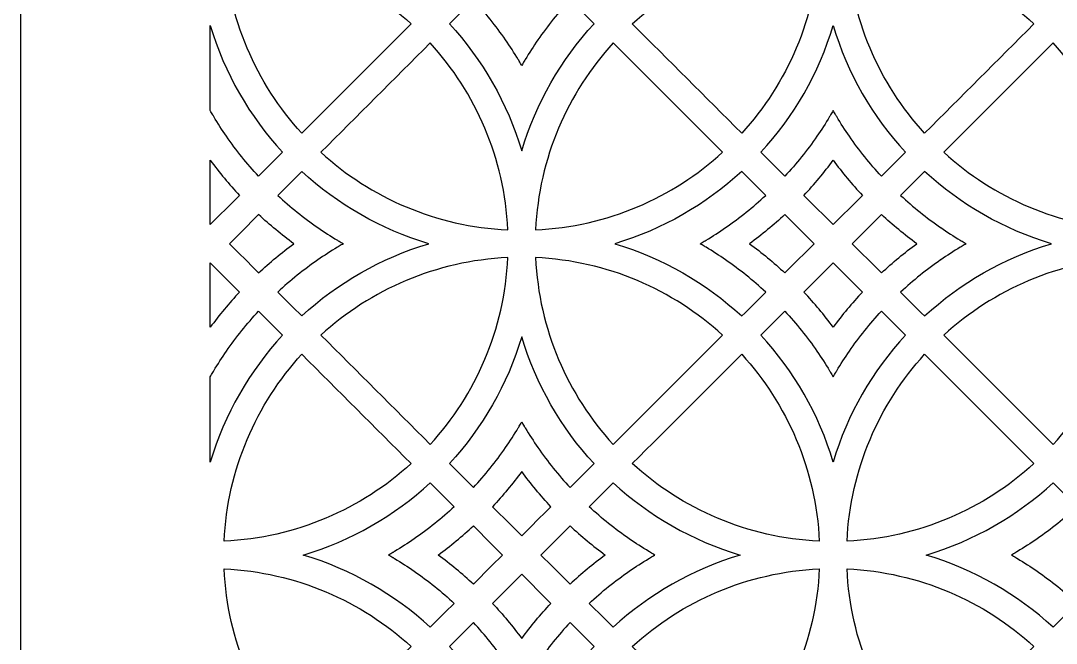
# Model space of a CAD drawing. Header units: centimetres. Extents: x 8 to 12.9, y -9 to 9.
# Drawn here: x 7.993 to 11.122, y 2.557 to 4.439 of the extents above; entities that cross this region are included whole.
import ezdxf

# ---------------------------------------------------------------- set-up
doc = ezdxf.new("R2010")
doc.units = ezdxf.units.CM
doc.header["$MEASUREMENT"] = 0
doc.layers.add('layer 1', color=7, linetype='Continuous')

msp = doc.modelspace()

# ---------------------------------------------------------------- linework, layer by layer
at = {"layer": 'layer 1', "color": 250, "lineweight": 30}
for points, knots in [([(12.90221, 9.00077), (11.26585, 9.00077), (9.62949, 9.00077), (7.99312, 9.00077), (7.99312, 9.00077), (7.99312, 3.53168), (7.99312, -1.93741), (7.99312, -7.4065), (7.99312, -7.4065), (7.99314, -7.4065), (7.99315, -7.4065), (7.99316, -7.4065), (7.99316, -7.4065), (7.99316, -7.93741), (7.99316, -8.46832), (7.99316, -8.99923), (7.99316, -8.99923), (8.18407, -8.99923), (8.37498, -8.99923), (8.56589, -8.99923), (8.56589, -8.99923), (8.56589, -8.91742), (8.56589, -8.8356), (8.56589, -8.75378), (8.56589, -8.75378), (8.76783, -8.75378), (8.96977, -8.75378), (9.17171, -8.75378), (9.17171, -8.75378), (9.17171, -8.5939), (9.17171, -8.43402), (9.17171, -8.27413), (9.17171, -8.27413), (9.25341, -8.27251), (9.33511, -8.27088), (9.4168, -8.26924), (9.4168, -8.26924), (9.43131, -8.31061), (9.45032, -8.34649), (9.48189, -8.37816), (9.48189, -8.37816), (9.5128, -8.40916), (9.54474, -8.42833), (9.58226, -8.43705), (9.58226, -8.43705), (9.63191, -8.4486), (9.68435, -8.44357), (9.72421, -8.4088), (9.72421, -8.4088), (9.76278, -8.37514), (9.78504, -8.32123), (9.79304, -8.2698), (9.79304, -8.2698), (9.81586, -8.27211), (9.83527, -8.27158), (9.85358, -8.26896), (9.85358, -8.26896), (9.94495, -8.25588), (9.9881, -8.19807), (9.99582, -8.11089), (9.99582, -8.11089), (9.99771, -8.08953), (9.9962, -8.06844), (9.98941, -8.04988), (9.98941, -8.04988), (9.99085, -8.05023), (9.99229, -8.05059), (9.99372, -8.05095), (9.99372, -8.05095), (10.02596, -8.0621), (10.0582, -8.07324), (10.09045, -8.08439), (10.09045, -8.08439), (10.10979, -8.28195), (10.26235, -8.43577), (10.44769, -8.43577), (10.44769, -8.43577), (10.63302, -8.43577), (10.78558, -8.28195), (10.80493, -8.08439), (10.80493, -8.08439), (10.83717, -8.07324), (10.86941, -8.0621), (10.90165, -8.05095), (10.90165, -8.05095), (10.90309, -8.05059), (10.90452, -8.05023), (10.90596, -8.04988), (10.90596, -8.04988), (10.89917, -8.06844), (10.89767, -8.08953), (10.89956, -8.11089), (10.89956, -8.11089), (10.90727, -8.19807), (10.95043, -8.25588), (11.04179, -8.26896), (11.04179, -8.26896), (11.0601, -8.27158), (11.07952, -8.27211), (11.10234, -8.2698), (11.10234, -8.2698), (11.11033, -8.32123), (11.13259, -8.37514), (11.17117, -8.4088), (11.17117, -8.4088), (11.21102, -8.44357), (11.26346, -8.4486), (11.31312, -8.43705), (11.31312, -8.43705), (11.35063, -8.42833), (11.38257, -8.40916), (11.41348, -8.37816), (11.41348, -8.37816), (11.44506, -8.34649), (11.46406, -8.31061), (11.47857, -8.26924), (11.47857, -8.26924), (11.56027, -8.27088), (11.64196, -8.27251), (11.72366, -8.27413), (11.72366, -8.27413), (11.72366, -8.43402), (11.72366, -8.5939), (11.72366, -8.75378), (11.72366, -8.75378), (11.9256, -8.75378), (12.12754, -8.75378), (12.32948, -8.75378), (12.32948, -8.75378), (12.32948, -8.8356), (12.32948, -8.91742), (12.32948, -8.99923), (12.32948, -8.99923), (12.52039, -8.99923), (12.7113, -8.99923), (12.90221, -8.99923), (12.90221, -8.99923), (12.90221, -8.46832), (12.90221, -7.93741), (12.90221, -7.4065), (12.90221, -7.4065), (12.90221, -1.93741), (12.90221, 3.53168), (12.90221, 9.00077)], [0, 0, 0, 0, 0.027027, 0.027027, 0.027027, 0.027027, 0.0540541, 0.0540541, 0.0540541, 0.0540541, 0.0810811, 0.0810811, 0.0810811, 0.0810811, 0.1081081, 0.1081081, 0.1081081, 0.1081081, 0.1351351, 0.1351351, 0.1351351, 0.1351351, 0.1621622, 0.1621622, 0.1621622, 0.1621622, 0.1891892, 0.1891892, 0.1891892, 0.1891892, 0.2162162, 0.2162162, 0.2162162, 0.2162162, 0.2432432, 0.2432432, 0.2432432, 0.2432432, 0.2702703, 0.2702703, 0.2702703, 0.2702703, 0.2972973, 0.2972973, 0.2972973, 0.2972973, 0.3243243, 0.3243243, 0.3243243, 0.3243243, 0.3513514, 0.3513514, 0.3513514, 0.3513514, 0.3783784, 0.3783784, 0.3783784, 0.3783784, 0.4054054, 0.4054054, 0.4054054, 0.4054054, 0.4324324, 0.4324324, 0.4324324, 0.4324324, 0.4594595, 0.4594595, 0.4594595, 0.4594595, 0.4864865, 0.4864865, 0.4864865, 0.4864865, 0.5135135, 0.5135135, 0.5135135, 0.5135135, 0.5405405, 0.5405405, 0.5405405, 0.5405405, 0.5675676, 0.5675676, 0.5675676, 0.5675676, 0.5945946, 0.5945946, 0.5945946, 0.5945946, 0.6216216, 0.6216216, 0.6216216, 0.6216216, 0.6486486, 0.6486486, 0.6486486, 0.6486486, 0.6756757, 0.6756757, 0.6756757, 0.6756757, 0.7027027, 0.7027027, 0.7027027, 0.7027027, 0.7297297, 0.7297297, 0.7297297, 0.7297297, 0.7567568, 0.7567568, 0.7567568, 0.7567568, 0.7837838, 0.7837838, 0.7837838, 0.7837838, 0.8108108, 0.8108108, 0.8108108, 0.8108108, 0.8378378, 0.8378378, 0.8378378, 0.8378378, 0.8648649, 0.8648649, 0.8648649, 0.8648649, 0.8918919, 0.8918919, 0.8918919, 0.8918919, 0.9189189, 0.9189189, 0.9189189, 0.9189189, 0.9459459, 0.9459459, 0.9459459, 0.9459459, 1, 1, 1, 1]), ([(8.84215, 4.09857), (8.95229, 4.20871), (9.06245, 4.31887), (9.1726, 4.42902), (9.1726, 4.42902), (9.0222, 4.5664), (8.82502, 4.65343), (8.60776, 4.66341), (8.60776, 4.66341), (8.61773, 4.44615), (8.70476, 4.24896), (8.84215, 4.09857)], [0, 0, 0, 0, 0.25, 0.25, 0.25, 0.25, 0.5, 0.5, 0.5, 0.5, 1, 1, 1, 1]), ([(9.84091, 4.42902), (9.95106, 4.31887), (10.06121, 4.20872), (10.17135, 4.09858), (10.17135, 4.09858), (10.30872, 4.24898), (10.39574, 4.44616), (10.40571, 4.6634), (10.40571, 4.6634), (10.18847, 4.65343), (9.9913, 4.5664), (9.84091, 4.42902)], [0, 0, 0, 0, 0.25, 0.25, 0.25, 0.25, 0.5, 0.5, 0.5, 0.5, 1, 1, 1, 1]), ([(10.72397, 4.09858), (10.83413, 4.20872), (10.94427, 4.31887), (11.05441, 4.42902), (11.05441, 4.42902), (10.90402, 4.5664), (10.70685, 4.65343), (10.48961, 4.6634), (10.48961, 4.6634), (10.49958, 4.44615), (10.5866, 4.24897), (10.72397, 4.09858)], [0, 0, 0, 0, 0.25, 0.25, 0.25, 0.25, 0.5, 0.5, 0.5, 0.5, 1, 1, 1, 1]), ([(9.65278, 4.50143), (9.67692, 4.4773), (9.70105, 4.45317), (9.7252, 4.42903), (9.7252, 4.42903), (9.62554, 4.32077), (9.54989, 4.19008), (9.50672, 4.04537), (9.50672, 4.04537), (9.46357, 4.19005), (9.38792, 4.32074), (9.28828, 4.429), (9.28828, 4.429), (9.31243, 4.45314), (9.33658, 4.47729), (9.36072, 4.50143), (9.36072, 4.50143), (9.39586, 4.46356), (9.42833, 4.42316), (9.45782, 4.38055), (9.45782, 4.38055), (9.45783, 4.38055), (9.45784, 4.38055), (9.45784, 4.38055), (9.45784, 4.38055), (9.45784, 4.38054), (9.45784, 4.38054), (9.45784, 4.38054), (9.45784, 4.38054), (9.45784, 4.38053), (9.45782, 4.38051), (9.45781, 4.38049), (9.45781, 4.38049), (9.47119, 4.36117), (9.48398, 4.34141), (9.49612, 4.32122), (9.49612, 4.32122), (9.49706, 4.31965), (9.498, 4.31807), (9.49894, 4.3165), (9.49894, 4.3165), (9.49903, 4.31635), (9.49912, 4.3162), (9.49921, 4.31605), (9.49921, 4.31605), (9.50175, 4.31176), (9.50426, 4.30744), (9.50675, 4.30311), (9.50675, 4.30311), (9.50924, 4.30744), (9.51175, 4.31176), (9.51431, 4.31605), (9.51431, 4.31605), (9.51439, 4.31619), (9.51448, 4.31634), (9.51457, 4.31649), (9.51457, 4.31649), (9.5155, 4.31807), (9.51645, 4.31965), (9.51738, 4.32122), (9.51738, 4.32122), (9.52953, 4.34141), (9.54232, 4.36117), (9.5557, 4.38049), (9.5557, 4.38049), (9.55568, 4.38051), (9.55567, 4.38053), (9.55566, 4.38054), (9.55566, 4.38054), (9.55566, 4.38054), (9.55566, 4.38055), (9.55566, 4.38055), (9.55566, 4.38055), (9.55567, 4.38055), (9.55568, 4.38055), (9.5557, 4.38055), (9.5557, 4.38055), (9.58519, 4.42316), (9.61764, 4.46356), (9.65278, 4.50143)], [0, 0, 0, 0, 0.047619, 0.047619, 0.047619, 0.047619, 0.0952381, 0.0952381, 0.0952381, 0.0952381, 0.1428571, 0.1428571, 0.1428571, 0.1428571, 0.1904762, 0.1904762, 0.1904762, 0.1904762, 0.2380952, 0.2380952, 0.2380952, 0.2380952, 0.2857143, 0.2857143, 0.2857143, 0.2857143, 0.3333333, 0.3333333, 0.3333333, 0.3333333, 0.3809524, 0.3809524, 0.3809524, 0.3809524, 0.4285714, 0.4285714, 0.4285714, 0.4285714, 0.4761905, 0.4761905, 0.4761905, 0.4761905, 0.5238095, 0.5238095, 0.5238095, 0.5238095, 0.5714286, 0.5714286, 0.5714286, 0.5714286, 0.6190476, 0.6190476, 0.6190476, 0.6190476, 0.6666667, 0.6666667, 0.6666667, 0.6666667, 0.7142857, 0.7142857, 0.7142857, 0.7142857, 0.7619048, 0.7619048, 0.7619048, 0.7619048, 0.8095238, 0.8095238, 0.8095238, 0.8095238, 0.8571429, 0.8571429, 0.8571429, 0.8571429, 0.9047619, 0.9047619, 0.9047619, 0.9047619, 1, 1, 1, 1]), ([(8.56585, 4.42427), (8.56585, 4.33838), (8.56585, 4.2525), (8.56585, 4.16661), (8.56585, 4.16661), (8.56585, 4.16661), (8.56585, 4.16661), (8.56585, 4.16661), (8.56585, 4.16661), (8.56585, 4.16661), (8.56585, 4.16661), (8.56585, 4.16661), (8.56585, 4.16661), (8.56834, 4.16228), (8.57085, 4.15796), (8.5734, 4.15366), (8.5734, 4.15366), (8.57349, 4.15352), (8.57358, 4.15337), (8.57367, 4.15322), (8.57367, 4.15322), (8.5746, 4.15164), (8.57554, 4.15007), (8.57648, 4.1485), (8.57648, 4.1485), (8.58863, 4.1283), (8.60142, 4.10855), (8.6148, 4.08923), (8.6148, 4.08923), (8.61478, 4.08921), (8.61477, 4.08919), (8.61476, 4.08918), (8.61476, 4.08918), (8.61477, 4.08918), (8.61478, 4.08918), (8.6148, 4.08918), (8.6148, 4.08918), (8.64429, 4.04657), (8.67676, 4.00618), (8.71189, 3.9683), (8.71189, 3.9683), (8.73602, 3.99243), (8.76014, 4.01657), (8.78427, 4.04069), (8.78427, 4.04069), (8.68464, 4.14893), (8.60901, 4.2796), (8.56585, 4.42427)], [0, 0, 0, 0, 0.0769231, 0.0769231, 0.0769231, 0.0769231, 0.1538462, 0.1538462, 0.1538462, 0.1538462, 0.2307692, 0.2307692, 0.2307692, 0.2307692, 0.3076923, 0.3076923, 0.3076923, 0.3076923, 0.3846154, 0.3846154, 0.3846154, 0.3846154, 0.4615385, 0.4615385, 0.4615385, 0.4615385, 0.5384615, 0.5384615, 0.5384615, 0.5384615, 0.6153846, 0.6153846, 0.6153846, 0.6153846, 0.6923077, 0.6923077, 0.6923077, 0.6923077, 0.7692308, 0.7692308, 0.7692308, 0.7692308, 0.8461538, 0.8461538, 0.8461538, 0.8461538, 1, 1, 1, 1]), ([(10.5937, 3.9683), (10.61783, 3.99244), (10.64196, 4.01657), (10.6661, 4.0407), (10.6661, 4.0407), (10.56647, 4.14896), (10.49082, 4.27961), (10.44767, 4.42429), (10.44767, 4.42429), (10.4045, 4.27961), (10.32885, 4.14896), (10.22923, 4.0407), (10.22923, 4.0407), (10.25336, 4.01657), (10.27749, 3.99244), (10.30163, 3.9683), (10.30163, 3.9683), (10.33676, 4.00618), (10.36922, 4.04657), (10.3987, 4.08918), (10.3987, 4.08918), (10.39872, 4.08918), (10.39873, 4.08918), (10.39874, 4.08918), (10.39874, 4.08918), (10.39873, 4.08919), (10.39872, 4.08921), (10.39872, 4.08923), (10.39872, 4.08923), (10.41209, 4.10855), (10.42487, 4.12831), (10.43702, 4.1485), (10.43702, 4.1485), (10.43797, 4.15007), (10.4389, 4.15164), (10.43983, 4.15322), (10.43983, 4.15322), (10.43993, 4.15337), (10.44001, 4.15352), (10.4401, 4.15366), (10.4401, 4.15366), (10.44265, 4.15796), (10.44517, 4.16228), (10.44765, 4.16661), (10.44765, 4.16661), (10.44765, 4.16661), (10.44765, 4.16661), (10.44765, 4.16661), (10.44765, 4.16661), (10.44765, 4.16661), (10.44765, 4.16661), (10.44765, 4.16661), (10.44765, 4.16661), (10.44765, 4.16661), (10.44767, 4.16661), (10.44767, 4.16661), (10.44767, 4.16661), (10.44767, 4.16661), (10.44767, 4.16661), (10.44767, 4.16661), (10.44767, 4.16661), (10.44767, 4.16661), (10.44767, 4.16661), (10.44767, 4.16661), (10.44767, 4.16661), (10.44767, 4.16661), (10.44767, 4.16661), (10.44767, 4.16661), (10.44767, 4.16661), (10.45016, 4.16228), (10.45267, 4.15796), (10.45522, 4.15366), (10.45522, 4.15366), (10.45531, 4.15352), (10.4554, 4.15337), (10.45549, 4.15322), (10.45549, 4.15322), (10.45642, 4.15164), (10.45736, 4.15007), (10.4583, 4.1485), (10.4583, 4.1485), (10.47045, 4.1283), (10.48324, 4.10855), (10.49661, 4.08923), (10.49661, 4.08923), (10.4966, 4.08921), (10.49659, 4.08919), (10.49658, 4.08918), (10.49658, 4.08918), (10.49659, 4.08918), (10.4966, 4.08918), (10.49662, 4.08918), (10.49662, 4.08918), (10.52611, 4.04657), (10.55857, 4.00618), (10.5937, 3.9683)], [0, 0, 0, 0, 0.04, 0.04, 0.04, 0.04, 0.08, 0.08, 0.08, 0.08, 0.12, 0.12, 0.12, 0.12, 0.16, 0.16, 0.16, 0.16, 0.2, 0.2, 0.2, 0.2, 0.24, 0.24, 0.24, 0.24, 0.28, 0.28, 0.28, 0.28, 0.32, 0.32, 0.32, 0.32, 0.36, 0.36, 0.36, 0.36, 0.4, 0.4, 0.4, 0.4, 0.44, 0.44, 0.44, 0.44, 0.48, 0.48, 0.48, 0.48, 0.52, 0.52, 0.52, 0.52, 0.56, 0.56, 0.56, 0.56, 0.6, 0.6, 0.6, 0.6, 0.64, 0.64, 0.64, 0.64, 0.68, 0.68, 0.68, 0.68, 0.72, 0.72, 0.72, 0.72, 0.76, 0.76, 0.76, 0.76, 0.8, 0.8, 0.8, 0.8, 0.84, 0.84, 0.84, 0.84, 0.88, 0.88, 0.88, 0.88, 0.92, 0.92, 0.92, 0.92, 1, 1, 1, 1]), ([(8.9, 4.04071), (9.01016, 4.15087), (9.1203, 4.26102), (9.23045, 4.37117), (9.23045, 4.37117), (9.36784, 4.22077), (9.45488, 4.02358), (9.46484, 3.80632), (9.46484, 3.80632), (9.24758, 3.81629), (9.0504, 3.90333), (8.9, 4.04071)], [0, 0, 0, 0, 0.25, 0.25, 0.25, 0.25, 0.5, 0.5, 0.5, 0.5, 1, 1, 1, 1]), ([(9.78305, 4.37117), (9.8932, 4.26102), (10.00334, 4.15087), (10.1135, 4.04072), (10.1135, 4.04072), (9.96309, 3.90336), (9.76592, 3.81633), (9.54866, 3.80636), (9.54866, 3.80636), (9.55864, 4.0236), (9.64567, 4.22078), (9.78305, 4.37117)], [0, 0, 0, 0, 0.25, 0.25, 0.25, 0.25, 0.5, 0.5, 0.5, 0.5, 1, 1, 1, 1]), ([(10.78183, 4.04071), (10.89198, 4.15087), (11.00213, 4.26101), (11.11227, 4.37116), (11.11227, 4.37116), (11.24965, 4.22077), (11.33669, 4.0236), (11.34666, 3.80636), (11.34666, 3.80636), (11.1294, 3.81632), (10.93223, 3.90334), (10.78183, 4.04071)], [0, 0, 0, 0, 0.25, 0.25, 0.25, 0.25, 0.5, 0.5, 0.5, 0.5, 1, 1, 1, 1]), ([(8.56585, 4.01695), (8.56585, 3.95205), (8.56585, 3.88716), (8.56585, 3.82228), (8.56585, 3.82228), (8.59524, 3.85166), (8.62463, 3.88106), (8.65403, 3.91045), (8.65403, 3.91045), (8.62261, 3.94415), (8.59315, 3.97971), (8.56585, 4.01695)], [0, 0, 0, 0, 0.25, 0.25, 0.25, 0.25, 0.5, 0.5, 0.5, 0.5, 1, 1, 1, 1]), ([(10.35947, 3.91046), (10.38887, 3.88106), (10.41827, 3.85166), (10.44767, 3.82226), (10.44767, 3.82226), (10.47705, 3.85166), (10.50646, 3.88106), (10.53585, 3.91045), (10.53585, 3.91045), (10.50442, 3.94415), (10.47496, 3.97971), (10.44767, 4.01696), (10.44767, 4.01696), (10.42036, 3.97971), (10.3909, 3.94416), (10.35947, 3.91046)], [0, 0, 0, 0, 0.2, 0.2, 0.2, 0.2, 0.4, 0.4, 0.4, 0.4, 0.6, 0.6, 0.6, 0.6, 1, 1, 1, 1]), ([(8.84212, 3.546), (8.81799, 3.57012), (8.79386, 3.59425), (8.76973, 3.61838), (8.76973, 3.61838), (8.80762, 3.65351), (8.848, 3.68597), (8.8906, 3.71546), (8.8906, 3.71546), (8.8906, 3.71547), (8.8906, 3.71548), (8.8906, 3.7155), (8.8906, 3.7155), (8.89063, 3.71548), (8.89064, 3.71547), (8.89065, 3.71546), (8.89065, 3.71546), (8.90998, 3.72884), (8.92974, 3.74163), (8.94994, 3.75377), (8.94994, 3.75377), (8.95151, 3.75471), (8.95307, 3.75565), (8.95466, 3.75658), (8.95466, 3.75658), (8.9548, 3.75668), (8.95495, 3.75676), (8.9551, 3.75685), (8.9551, 3.75685), (8.9594, 3.75941), (8.96371, 3.76192), (8.96804, 3.76441), (8.96804, 3.76441), (8.96804, 3.76441), (8.96804, 3.76441), (8.96803, 3.76441), (8.96803, 3.76441), (8.96803, 3.76441), (8.96804, 3.76441), (8.96804, 3.76441), (8.96804, 3.76441), (8.96804, 3.76441), (8.96803, 3.76441), (8.96803, 3.76441), (8.96803, 3.76441), (8.96803, 3.76441), (8.96804, 3.76441), (8.96804, 3.76442), (8.96804, 3.76442), (8.96804, 3.76442), (8.96803, 3.76442), (8.96803, 3.76442), (8.96803, 3.76442), (8.96803, 3.76442), (8.96804, 3.76442), (8.96804, 3.76442), (8.96804, 3.76442), (8.96371, 3.76691), (8.9594, 3.76942), (8.9551, 3.77196), (8.9551, 3.77196), (8.95495, 3.77206), (8.9548, 3.77215), (8.95465, 3.77223), (8.95465, 3.77223), (8.95307, 3.77318), (8.95151, 3.77411), (8.94994, 3.77505), (8.94994, 3.77505), (8.92974, 3.78719), (8.90998, 3.79998), (8.89065, 3.81336), (8.89065, 3.81336), (8.89064, 3.81335), (8.89063, 3.81334), (8.8906, 3.81333), (8.8906, 3.81333), (8.8906, 3.81334), (8.8906, 3.81335), (8.8906, 3.81336), (8.8906, 3.81336), (8.848, 3.84285), (8.80762, 3.87532), (8.76974, 3.91045), (8.76974, 3.91045), (8.79387, 3.93458), (8.81799, 3.95871), (8.84212, 3.98284), (8.84212, 3.98284), (8.95037, 3.88321), (9.08104, 3.80757), (9.22572, 3.76441), (9.22572, 3.76441), (9.08104, 3.72125), (8.95036, 3.64562), (8.84212, 3.546)], [0, 0, 0, 0, 0.04, 0.04, 0.04, 0.04, 0.08, 0.08, 0.08, 0.08, 0.12, 0.12, 0.12, 0.12, 0.16, 0.16, 0.16, 0.16, 0.2, 0.2, 0.2, 0.2, 0.24, 0.24, 0.24, 0.24, 0.28, 0.28, 0.28, 0.28, 0.32, 0.32, 0.32, 0.32, 0.36, 0.36, 0.36, 0.36, 0.4, 0.4, 0.4, 0.4, 0.44, 0.44, 0.44, 0.44, 0.48, 0.48, 0.48, 0.48, 0.52, 0.52, 0.52, 0.52, 0.56, 0.56, 0.56, 0.56, 0.6, 0.6, 0.6, 0.6, 0.64, 0.64, 0.64, 0.64, 0.68, 0.68, 0.68, 0.68, 0.72, 0.72, 0.72, 0.72, 0.76, 0.76, 0.76, 0.76, 0.8, 0.8, 0.8, 0.8, 0.84, 0.84, 0.84, 0.84, 0.88, 0.88, 0.88, 0.88, 0.92, 0.92, 0.92, 0.92, 1, 1, 1, 1]), ([(10.24377, 3.61838), (10.21964, 3.59424), (10.19551, 3.5701), (10.17137, 3.54598), (10.17137, 3.54598), (10.06312, 3.64559), (9.93246, 3.72125), (9.78779, 3.76441), (9.78779, 3.76441), (9.93246, 3.80757), (10.06312, 3.88322), (10.17137, 3.98284), (10.17137, 3.98284), (10.19551, 3.95871), (10.21964, 3.93458), (10.24377, 3.91045), (10.24377, 3.91045), (10.2059, 3.87532), (10.1655, 3.84285), (10.1229, 3.81336), (10.1229, 3.81336), (10.1229, 3.81336), (10.1229, 3.81335), (10.1229, 3.81333), (10.1229, 3.81333), (10.12289, 3.81334), (10.12286, 3.81335), (10.12285, 3.81336), (10.12285, 3.81336), (10.10352, 3.79998), (10.08377, 3.78719), (10.06357, 3.77505), (10.06357, 3.77505), (10.06199, 3.77411), (10.06043, 3.77318), (10.05885, 3.77224), (10.05885, 3.77224), (10.0587, 3.77215), (10.05855, 3.77206), (10.05841, 3.77196), (10.05841, 3.77196), (10.05411, 3.76943), (10.0498, 3.76691), (10.04547, 3.76442), (10.04547, 3.76442), (10.04547, 3.76442), (10.04547, 3.76442), (10.04547, 3.76442), (10.04547, 3.76442), (10.04547, 3.76442), (10.04547, 3.76442), (10.04547, 3.76442), (10.04547, 3.76442), (10.04547, 3.76441), (10.04547, 3.76441), (10.04547, 3.76441), (10.04547, 3.76441), (10.04547, 3.76441), (10.04547, 3.76441), (10.04547, 3.76441), (10.04547, 3.76441), (10.04547, 3.76441), (10.04547, 3.76441), (10.04547, 3.76441), (10.04547, 3.76441), (10.04547, 3.76441), (10.04547, 3.76441), (10.04547, 3.76441), (10.04547, 3.76441), (10.0498, 3.76192), (10.05411, 3.75941), (10.05841, 3.75686), (10.05841, 3.75686), (10.05855, 3.75676), (10.0587, 3.75668), (10.05885, 3.75658), (10.05885, 3.75658), (10.06043, 3.75565), (10.06199, 3.75471), (10.06357, 3.75377), (10.06357, 3.75377), (10.08377, 3.74163), (10.10352, 3.72884), (10.12285, 3.71546), (10.12285, 3.71546), (10.12286, 3.71548), (10.12289, 3.71548), (10.1229, 3.7155), (10.1229, 3.7155), (10.1229, 3.71548), (10.1229, 3.71547), (10.1229, 3.71546), (10.1229, 3.71546), (10.1655, 3.68597), (10.2059, 3.65351), (10.24377, 3.61838)], [0, 0, 0, 0, 0.04, 0.04, 0.04, 0.04, 0.08, 0.08, 0.08, 0.08, 0.12, 0.12, 0.12, 0.12, 0.16, 0.16, 0.16, 0.16, 0.2, 0.2, 0.2, 0.2, 0.24, 0.24, 0.24, 0.24, 0.28, 0.28, 0.28, 0.28, 0.32, 0.32, 0.32, 0.32, 0.36, 0.36, 0.36, 0.36, 0.4, 0.4, 0.4, 0.4, 0.44, 0.44, 0.44, 0.44, 0.48, 0.48, 0.48, 0.48, 0.52, 0.52, 0.52, 0.52, 0.56, 0.56, 0.56, 0.56, 0.6, 0.6, 0.6, 0.6, 0.64, 0.64, 0.64, 0.64, 0.68, 0.68, 0.68, 0.68, 0.72, 0.72, 0.72, 0.72, 0.76, 0.76, 0.76, 0.76, 0.8, 0.8, 0.8, 0.8, 0.84, 0.84, 0.84, 0.84, 0.88, 0.88, 0.88, 0.88, 0.92, 0.92, 0.92, 0.92, 1, 1, 1, 1]), ([(10.65155, 3.91045), (10.67569, 3.93458), (10.69983, 3.95871), (10.72395, 3.98284), (10.72395, 3.98284), (10.8322, 3.88322), (10.96286, 3.80757), (11.10753, 3.76441), (11.10753, 3.76441), (10.96286, 3.72124), (10.8322, 3.64559), (10.72395, 3.54598), (10.72395, 3.54598), (10.69983, 3.5701), (10.67569, 3.59424), (10.65155, 3.61837), (10.65155, 3.61837), (10.68944, 3.65351), (10.72982, 3.68596), (10.77243, 3.71546), (10.77243, 3.71546), (10.77243, 3.71547), (10.77243, 3.71548), (10.77243, 3.7155), (10.77243, 3.7155), (10.77245, 3.71548), (10.77246, 3.71547), (10.77248, 3.71546), (10.77248, 3.71546), (10.7918, 3.72883), (10.81155, 3.74163), (10.83175, 3.75376), (10.83175, 3.75376), (10.83333, 3.75471), (10.8349, 3.75564), (10.83647, 3.75658), (10.83647, 3.75658), (10.83662, 3.75668), (10.83677, 3.75676), (10.83692, 3.75685), (10.83692, 3.75685), (10.84121, 3.75939), (10.84553, 3.76192), (10.84987, 3.76441), (10.84987, 3.76441), (10.84987, 3.76441), (10.84985, 3.76441), (10.84985, 3.76441), (10.84985, 3.76441), (10.84985, 3.76441), (10.84985, 3.76441), (10.84987, 3.76441), (10.84987, 3.76441), (10.84985, 3.76441), (10.84985, 3.76441), (10.84985, 3.76441), (10.84985, 3.76441), (10.84985, 3.76441), (10.84985, 3.76441), (10.84987, 3.76441), (10.84987, 3.76441), (10.84985, 3.76441), (10.84985, 3.76441), (10.84985, 3.76441), (10.84985, 3.76441), (10.84985, 3.76441), (10.84987, 3.76442), (10.84987, 3.76442), (10.84987, 3.76442), (10.84553, 3.76691), (10.84121, 3.76942), (10.83692, 3.77196), (10.83692, 3.77196), (10.83677, 3.77206), (10.83662, 3.77214), (10.83647, 3.77223), (10.83647, 3.77223), (10.8349, 3.77316), (10.83333, 3.77411), (10.83175, 3.77505), (10.83175, 3.77505), (10.81155, 3.78719), (10.7918, 3.79998), (10.77248, 3.81336), (10.77248, 3.81336), (10.77246, 3.81335), (10.77245, 3.81334), (10.77243, 3.81332), (10.77243, 3.81332), (10.77243, 3.81334), (10.77243, 3.81335), (10.77243, 3.81336), (10.77243, 3.81336), (10.72982, 3.84285), (10.68944, 3.87532), (10.65155, 3.91045)], [0, 0, 0, 0, 0.04, 0.04, 0.04, 0.04, 0.08, 0.08, 0.08, 0.08, 0.12, 0.12, 0.12, 0.12, 0.16, 0.16, 0.16, 0.16, 0.2, 0.2, 0.2, 0.2, 0.24, 0.24, 0.24, 0.24, 0.28, 0.28, 0.28, 0.28, 0.32, 0.32, 0.32, 0.32, 0.36, 0.36, 0.36, 0.36, 0.4, 0.4, 0.4, 0.4, 0.44, 0.44, 0.44, 0.44, 0.48, 0.48, 0.48, 0.48, 0.52, 0.52, 0.52, 0.52, 0.56, 0.56, 0.56, 0.56, 0.6, 0.6, 0.6, 0.6, 0.64, 0.64, 0.64, 0.64, 0.68, 0.68, 0.68, 0.68, 0.72, 0.72, 0.72, 0.72, 0.76, 0.76, 0.76, 0.76, 0.8, 0.8, 0.8, 0.8, 0.84, 0.84, 0.84, 0.84, 0.88, 0.88, 0.88, 0.88, 0.92, 0.92, 0.92, 0.92, 1, 1, 1, 1]), ([(8.71189, 3.67622), (8.68249, 3.70562), (8.6531, 3.73501), (8.6237, 3.76441), (8.6237, 3.76441), (8.6531, 3.79381), (8.68249, 3.82321), (8.71189, 3.8526), (8.71189, 3.8526), (8.74558, 3.82117), (8.78115, 3.79171), (8.81839, 3.76441), (8.81839, 3.76441), (8.78115, 3.73711), (8.74558, 3.70765), (8.71189, 3.67622)], [0, 0, 0, 0, 0.2, 0.2, 0.2, 0.2, 0.4, 0.4, 0.4, 0.4, 0.6, 0.6, 0.6, 0.6, 1, 1, 1, 1]), ([(10.30162, 3.8526), (10.33101, 3.82321), (10.36041, 3.79381), (10.3898, 3.76441), (10.3898, 3.76441), (10.36041, 3.73501), (10.33102, 3.70562), (10.30162, 3.67622), (10.30162, 3.67622), (10.26792, 3.70765), (10.23236, 3.73711), (10.19512, 3.76441), (10.19512, 3.76441), (10.23236, 3.79171), (10.26792, 3.82117), (10.30162, 3.8526)], [0, 0, 0, 0, 0.2, 0.2, 0.2, 0.2, 0.4, 0.4, 0.4, 0.4, 0.6, 0.6, 0.6, 0.6, 1, 1, 1, 1]), ([(10.59371, 3.67622), (10.56431, 3.70562), (10.53492, 3.73501), (10.50552, 3.76441), (10.50552, 3.76441), (10.53492, 3.79381), (10.56431, 3.82321), (10.5937, 3.8526), (10.5937, 3.8526), (10.62741, 3.82117), (10.66297, 3.79171), (10.70022, 3.76441), (10.70022, 3.76441), (10.66297, 3.73711), (10.62741, 3.70765), (10.59371, 3.67622)], [0, 0, 0, 0, 0.2, 0.2, 0.2, 0.2, 0.4, 0.4, 0.4, 0.4, 0.6, 0.6, 0.6, 0.6, 1, 1, 1, 1]), ([(8.56585, 3.70655), (8.56585, 3.64166), (8.56585, 3.57676), (8.56585, 3.51186), (8.56585, 3.51186), (8.59315, 3.54912), (8.62261, 3.58467), (8.65403, 3.61837), (8.65403, 3.61837), (8.62463, 3.64777), (8.59524, 3.67716), (8.56585, 3.70655)], [0, 0, 0, 0, 0.25, 0.25, 0.25, 0.25, 0.5, 0.5, 0.5, 0.5, 1, 1, 1, 1]), ([(9.23045, 3.15766), (9.12029, 3.26781), (9.01015, 3.37796), (8.9, 3.48811), (8.9, 3.48811), (9.0504, 3.6255), (9.24758, 3.71253), (9.46484, 3.7225), (9.46484, 3.7225), (9.45488, 3.50524), (9.36784, 3.30806), (9.23045, 3.15766)], [0, 0, 0, 0, 0.25, 0.25, 0.25, 0.25, 0.5, 0.5, 0.5, 0.5, 1, 1, 1, 1]), ([(10.1135, 3.4881), (10.00335, 3.37795), (9.89321, 3.2678), (9.78305, 3.15766), (9.78305, 3.15766), (9.64568, 3.30805), (9.55865, 3.50521), (9.54866, 3.72247), (9.54866, 3.72247), (9.76592, 3.7125), (9.96309, 3.62547), (10.1135, 3.4881)], [0, 0, 0, 0, 0.25, 0.25, 0.25, 0.25, 0.5, 0.5, 0.5, 0.5, 1, 1, 1, 1]), ([(10.53585, 3.61837), (10.50646, 3.64775), (10.47707, 3.67716), (10.44767, 3.70655), (10.44767, 3.70655), (10.41827, 3.67716), (10.38887, 3.64777), (10.35948, 3.61837), (10.35948, 3.61837), (10.39091, 3.58467), (10.42037, 3.54911), (10.44767, 3.51186), (10.44767, 3.51186), (10.47496, 3.54911), (10.50442, 3.58467), (10.53585, 3.61837)], [0, 0, 0, 0, 0.2, 0.2, 0.2, 0.2, 0.4, 0.4, 0.4, 0.4, 0.6, 0.6, 0.6, 0.6, 1, 1, 1, 1]), ([(11.11227, 3.15765), (11.00213, 3.2678), (10.89198, 3.37795), (10.78184, 3.48809), (10.78184, 3.48809), (10.93223, 3.62547), (11.12941, 3.71249), (11.34666, 3.72246), (11.34666, 3.72246), (11.33669, 3.50521), (11.24966, 3.30804), (11.11227, 3.15765)], [0, 0, 0, 0, 0.25, 0.25, 0.25, 0.25, 0.5, 0.5, 0.5, 0.5, 1, 1, 1, 1]), ([(8.56585, 3.36221), (8.56585, 3.27633), (8.56585, 3.19045), (8.56585, 3.10457), (8.56585, 3.10457), (8.60901, 3.24923), (8.68464, 3.3799), (8.78426, 3.48814), (8.78426, 3.48814), (8.76014, 3.51226), (8.736, 3.53639), (8.71188, 3.56052), (8.71188, 3.56052), (8.67675, 3.52264), (8.64429, 3.48225), (8.6148, 3.43965), (8.6148, 3.43965), (8.61478, 3.43965), (8.61477, 3.43965), (8.61476, 3.43965), (8.61476, 3.43965), (8.61477, 3.43963), (8.61478, 3.43961), (8.6148, 3.4396), (8.6148, 3.4396), (8.60142, 3.42027), (8.58862, 3.40051), (8.57648, 3.38032), (8.57648, 3.38032), (8.57554, 3.37875), (8.5746, 3.37718), (8.57367, 3.37561), (8.57367, 3.37561), (8.57358, 3.37546), (8.57349, 3.37531), (8.5734, 3.37516), (8.5734, 3.37516), (8.57085, 3.37087), (8.56834, 3.36654), (8.56585, 3.36221), (8.56585, 3.36221), (8.56585, 3.36221), (8.56585, 3.36222), (8.56585, 3.36222), (8.56585, 3.36222), (8.56585, 3.36222), (8.56585, 3.36222), (8.56585, 3.36221)], [0, 0, 0, 0, 0.0769231, 0.0769231, 0.0769231, 0.0769231, 0.1538462, 0.1538462, 0.1538462, 0.1538462, 0.2307692, 0.2307692, 0.2307692, 0.2307692, 0.3076923, 0.3076923, 0.3076923, 0.3076923, 0.3846154, 0.3846154, 0.3846154, 0.3846154, 0.4615385, 0.4615385, 0.4615385, 0.4615385, 0.5384615, 0.5384615, 0.5384615, 0.5384615, 0.6153846, 0.6153846, 0.6153846, 0.6153846, 0.6923077, 0.6923077, 0.6923077, 0.6923077, 0.7692308, 0.7692308, 0.7692308, 0.7692308, 0.8461538, 0.8461538, 0.8461538, 0.8461538, 1, 1, 1, 1]), ([(10.30163, 3.56051), (10.27749, 3.53639), (10.25336, 3.51225), (10.22923, 3.48812), (10.22923, 3.48812), (10.32885, 3.37987), (10.4045, 3.24921), (10.44767, 3.10454), (10.44767, 3.10454), (10.49082, 3.24921), (10.56647, 3.37987), (10.6661, 3.48812), (10.6661, 3.48812), (10.64196, 3.51225), (10.61784, 3.53638), (10.5937, 3.56051), (10.5937, 3.56051), (10.55857, 3.52264), (10.52611, 3.48225), (10.49662, 3.43965), (10.49662, 3.43965), (10.49661, 3.43965), (10.4966, 3.43965), (10.49658, 3.43965), (10.49658, 3.43965), (10.49659, 3.43963), (10.49661, 3.43961), (10.49662, 3.43959), (10.49662, 3.43959), (10.48324, 3.42027), (10.47045, 3.40051), (10.4583, 3.38031), (10.4583, 3.38031), (10.45737, 3.37874), (10.45642, 3.37718), (10.45549, 3.3756), (10.45549, 3.3756), (10.4554, 3.37545), (10.45531, 3.3753), (10.45523, 3.37515), (10.45523, 3.37515), (10.45268, 3.37087), (10.45016, 3.36654), (10.44767, 3.36221), (10.44767, 3.36221), (10.44767, 3.36221), (10.44767, 3.36221), (10.44767, 3.36222), (10.44767, 3.36222), (10.44767, 3.36221), (10.44767, 3.36221), (10.44767, 3.36221), (10.44767, 3.36221), (10.44767, 3.36222), (10.44767, 3.36222), (10.44767, 3.36222), (10.44767, 3.36222), (10.44767, 3.36222), (10.44767, 3.36221), (10.44767, 3.36221), (10.44767, 3.36221), (10.44767, 3.36221), (10.44767, 3.36222), (10.44767, 3.36222), (10.44767, 3.36222), (10.44765, 3.36222), (10.44765, 3.36221), (10.44765, 3.36221), (10.44765, 3.36221), (10.44517, 3.36654), (10.44266, 3.37085), (10.44011, 3.37515), (10.44011, 3.37515), (10.44002, 3.3753), (10.43993, 3.37545), (10.43984, 3.3756), (10.43984, 3.3756), (10.43891, 3.37718), (10.43797, 3.37875), (10.43702, 3.38031), (10.43702, 3.38031), (10.42489, 3.40051), (10.41209, 3.42027), (10.39872, 3.43959), (10.39872, 3.43959), (10.39873, 3.43961), (10.39874, 3.43963), (10.39874, 3.43965), (10.39874, 3.43965), (10.39874, 3.43965), (10.39872, 3.43965), (10.39872, 3.43965), (10.39872, 3.43965), (10.36922, 3.48225), (10.33676, 3.52264), (10.30163, 3.56051)], [0, 0, 0, 0, 0.04, 0.04, 0.04, 0.04, 0.08, 0.08, 0.08, 0.08, 0.12, 0.12, 0.12, 0.12, 0.16, 0.16, 0.16, 0.16, 0.2, 0.2, 0.2, 0.2, 0.24, 0.24, 0.24, 0.24, 0.28, 0.28, 0.28, 0.28, 0.32, 0.32, 0.32, 0.32, 0.36, 0.36, 0.36, 0.36, 0.4, 0.4, 0.4, 0.4, 0.44, 0.44, 0.44, 0.44, 0.48, 0.48, 0.48, 0.48, 0.52, 0.52, 0.52, 0.52, 0.56, 0.56, 0.56, 0.56, 0.6, 0.6, 0.6, 0.6, 0.64, 0.64, 0.64, 0.64, 0.68, 0.68, 0.68, 0.68, 0.72, 0.72, 0.72, 0.72, 0.76, 0.76, 0.76, 0.76, 0.8, 0.8, 0.8, 0.8, 0.84, 0.84, 0.84, 0.84, 0.88, 0.88, 0.88, 0.88, 0.92, 0.92, 0.92, 0.92, 1, 1, 1, 1]), ([(9.36072, 3.02739), (9.33658, 3.05153), (9.31243, 3.07569), (9.28828, 3.09983), (9.28828, 3.09983), (9.38793, 3.20808), (9.46357, 3.33876), (9.50673, 3.48345), (9.50673, 3.48345), (9.54989, 3.33875), (9.62555, 3.20806), (9.7252, 3.09981), (9.7252, 3.09981), (9.70106, 3.07567), (9.67692, 3.05153), (9.65279, 3.02739), (9.65279, 3.02739), (9.61765, 3.06527), (9.58519, 3.10567), (9.5557, 3.14827), (9.5557, 3.14827), (9.55568, 3.14827), (9.55567, 3.14827), (9.55566, 3.14827), (9.55566, 3.14827), (9.55566, 3.14828), (9.55566, 3.14828), (9.55566, 3.14828), (9.55566, 3.14828), (9.55567, 3.1483), (9.55568, 3.14831), (9.5557, 3.14833), (9.5557, 3.14833), (9.54232, 3.16766), (9.52953, 3.1874), (9.51738, 3.2076), (9.51738, 3.2076), (9.51645, 3.20918), (9.5155, 3.21075), (9.51457, 3.21232), (9.51457, 3.21232), (9.51448, 3.21247), (9.51439, 3.21262), (9.51431, 3.21277), (9.51431, 3.21277), (9.51175, 3.21706), (9.50924, 3.22138), (9.50675, 3.22572), (9.50675, 3.22572), (9.50426, 3.22138), (9.50175, 3.21706), (9.49921, 3.21277), (9.49921, 3.21277), (9.49912, 3.21262), (9.49903, 3.21247), (9.49894, 3.21233), (9.49894, 3.21233), (9.498, 3.21075), (9.49706, 3.20918), (9.49612, 3.2076), (9.49612, 3.2076), (9.48398, 3.1874), (9.47119, 3.16766), (9.45781, 3.14833), (9.45781, 3.14833), (9.45783, 3.14831), (9.45784, 3.1483), (9.45784, 3.14828), (9.45784, 3.14828), (9.45784, 3.14828), (9.45784, 3.14828), (9.45784, 3.14827), (9.45784, 3.14827), (9.45784, 3.14827), (9.45783, 3.14827), (9.45781, 3.14827), (9.45781, 3.14827), (9.42833, 3.10567), (9.39586, 3.06527), (9.36072, 3.02739)], [0, 0, 0, 0, 0.047619, 0.047619, 0.047619, 0.047619, 0.0952381, 0.0952381, 0.0952381, 0.0952381, 0.1428571, 0.1428571, 0.1428571, 0.1428571, 0.1904762, 0.1904762, 0.1904762, 0.1904762, 0.2380952, 0.2380952, 0.2380952, 0.2380952, 0.2857143, 0.2857143, 0.2857143, 0.2857143, 0.3333333, 0.3333333, 0.3333333, 0.3333333, 0.3809524, 0.3809524, 0.3809524, 0.3809524, 0.4285714, 0.4285714, 0.4285714, 0.4285714, 0.4761905, 0.4761905, 0.4761905, 0.4761905, 0.5238095, 0.5238095, 0.5238095, 0.5238095, 0.5714286, 0.5714286, 0.5714286, 0.5714286, 0.6190476, 0.6190476, 0.6190476, 0.6190476, 0.6666667, 0.6666667, 0.6666667, 0.6666667, 0.7142857, 0.7142857, 0.7142857, 0.7142857, 0.7619048, 0.7619048, 0.7619048, 0.7619048, 0.8095238, 0.8095238, 0.8095238, 0.8095238, 0.8571429, 0.8571429, 0.8571429, 0.8571429, 0.9047619, 0.9047619, 0.9047619, 0.9047619, 1, 1, 1, 1]), ([(9.1726, 3.09981), (9.06244, 3.20996), (8.95229, 3.32011), (8.84215, 3.43026), (8.84215, 3.43026), (8.70475, 3.27986), (8.61772, 3.08267), (8.60776, 2.86541), (8.60776, 2.86541), (8.82502, 2.87538), (9.0222, 2.96241), (9.1726, 3.09981)], [0, 0, 0, 0, 0.25, 0.25, 0.25, 0.25, 0.5, 0.5, 0.5, 0.5, 1, 1, 1, 1]), ([(10.17135, 3.43024), (10.06121, 3.3201), (9.95106, 3.20995), (9.84092, 3.09981), (9.84092, 3.09981), (9.99131, 2.96241), (10.18847, 2.87539), (10.40572, 2.86541), (10.40572, 2.86541), (10.39574, 3.08266), (10.30873, 3.27984), (10.17135, 3.43024)], [0, 0, 0, 0, 0.25, 0.25, 0.25, 0.25, 0.5, 0.5, 0.5, 0.5, 1, 1, 1, 1]), ([(11.05442, 3.09979), (10.94427, 3.20995), (10.83413, 3.32009), (10.72397, 3.43024), (10.72397, 3.43024), (10.5866, 3.27984), (10.49958, 3.08266), (10.48961, 2.86541), (10.48961, 2.86541), (10.70686, 2.87539), (10.90402, 2.96241), (11.05442, 3.09979)], [0, 0, 0, 0, 0.25, 0.25, 0.25, 0.25, 0.5, 0.5, 0.5, 0.5, 1, 1, 1, 1]), ([(9.50675, 2.88135), (9.47736, 2.91076), (9.44796, 2.94015), (9.41857, 2.96955), (9.41857, 2.96955), (9.44999, 3.00324), (9.47944, 3.03878), (9.50674, 3.07601), (9.50674, 3.07601), (9.50674, 3.07601), (9.50674, 3.07601), (9.50674, 3.07603), (9.50674, 3.07603), (9.50674, 3.07603), (9.50675, 3.07604), (9.50675, 3.07605), (9.50675, 3.07605), (9.50676, 3.07604), (9.50677, 3.07603), (9.50678, 3.07603), (9.50678, 3.07603), (9.50677, 3.07601), (9.50677, 3.07601), (9.50677, 3.07601), (9.50677, 3.07601), (9.53407, 3.03878), (9.56352, 3.00324), (9.59495, 2.96955), (9.59495, 2.96955), (9.56555, 2.94015), (9.53615, 2.91076), (9.50675, 2.88135)], [0, 0, 0, 0, 0.1111111, 0.1111111, 0.1111111, 0.1111111, 0.2222222, 0.2222222, 0.2222222, 0.2222222, 0.3333333, 0.3333333, 0.3333333, 0.3333333, 0.4444444, 0.4444444, 0.4444444, 0.4444444, 0.5555556, 0.5555556, 0.5555556, 0.5555556, 0.6666667, 0.6666667, 0.6666667, 0.6666667, 0.7777778, 0.7777778, 0.7777778, 0.7777778, 1, 1, 1, 1]), ([(9.30287, 2.96953), (9.27872, 2.99368), (9.25457, 3.01783), (9.23043, 3.04198), (9.23043, 3.04198), (9.12218, 2.94233), (8.99149, 2.86669), (8.8468, 2.82353), (8.8468, 2.82353), (8.9915, 2.78036), (9.12219, 2.70471), (9.23045, 2.60505), (9.23045, 2.60505), (9.25459, 2.62919), (9.27873, 2.65333), (9.30287, 2.67747), (9.30287, 2.67747), (9.26498, 2.7126), (9.2246, 2.74507), (9.18198, 2.77457), (9.18198, 2.77457), (9.18198, 2.77457), (9.18198, 2.77458), (9.18198, 2.77459), (9.18198, 2.77459), (9.18198, 2.77459), (9.18197, 2.77459), (9.18197, 2.7746), (9.18197, 2.7746), (9.18196, 2.77458), (9.18194, 2.77457), (9.18193, 2.77455), (9.18193, 2.77455), (9.1626, 2.78793), (9.14285, 2.80073), (9.12265, 2.81287), (9.12265, 2.81287), (9.12107, 2.81381), (9.11951, 2.81475), (9.11793, 2.81569), (9.11793, 2.81569), (9.11778, 2.81578), (9.11763, 2.81586), (9.11748, 2.81595), (9.11748, 2.81595), (9.11319, 2.8185), (9.10887, 2.82101), (9.10454, 2.8235), (9.10454, 2.8235), (9.10887, 2.82599), (9.11319, 2.8285), (9.11748, 2.83104), (9.11748, 2.83104), (9.11763, 2.83114), (9.11778, 2.83123), (9.11793, 2.83131), (9.11793, 2.83131), (9.11951, 2.83225), (9.12107, 2.83319), (9.12265, 2.83413), (9.12265, 2.83413), (9.14285, 2.84627), (9.1626, 2.85906), (9.18193, 2.87244), (9.18193, 2.87244), (9.18194, 2.87243), (9.18196, 2.87241), (9.18197, 2.87241), (9.18197, 2.87241), (9.18197, 2.87241), (9.18198, 2.87241), (9.18198, 2.87241), (9.18198, 2.87241), (9.18198, 2.87241), (9.18198, 2.87243), (9.18198, 2.87244), (9.18198, 2.87244), (9.2246, 2.90192), (9.26498, 2.93439), (9.30287, 2.96953)], [0, 0, 0, 0, 0.047619, 0.047619, 0.047619, 0.047619, 0.0952381, 0.0952381, 0.0952381, 0.0952381, 0.1428571, 0.1428571, 0.1428571, 0.1428571, 0.1904762, 0.1904762, 0.1904762, 0.1904762, 0.2380952, 0.2380952, 0.2380952, 0.2380952, 0.2857143, 0.2857143, 0.2857143, 0.2857143, 0.3333333, 0.3333333, 0.3333333, 0.3333333, 0.3809524, 0.3809524, 0.3809524, 0.3809524, 0.4285714, 0.4285714, 0.4285714, 0.4285714, 0.4761905, 0.4761905, 0.4761905, 0.4761905, 0.5238095, 0.5238095, 0.5238095, 0.5238095, 0.5714286, 0.5714286, 0.5714286, 0.5714286, 0.6190476, 0.6190476, 0.6190476, 0.6190476, 0.6666667, 0.6666667, 0.6666667, 0.6666667, 0.7142857, 0.7142857, 0.7142857, 0.7142857, 0.7619048, 0.7619048, 0.7619048, 0.7619048, 0.8095238, 0.8095238, 0.8095238, 0.8095238, 0.8571429, 0.8571429, 0.8571429, 0.8571429, 0.9047619, 0.9047619, 0.9047619, 0.9047619, 1, 1, 1, 1]), ([(9.71065, 2.67746), (9.73479, 2.65332), (9.75894, 2.62917), (9.78309, 2.60503), (9.78309, 2.60503), (9.89133, 2.70467), (10.02202, 2.78031), (10.16671, 2.82348), (10.16671, 2.82348), (10.02201, 2.86664), (9.89132, 2.94229), (9.78307, 3.04195), (9.78307, 3.04195), (9.75892, 3.01781), (9.73478, 2.99368), (9.71065, 2.96953), (9.71065, 2.96953), (9.74852, 2.93439), (9.78892, 2.90192), (9.83153, 2.87244), (9.83153, 2.87244), (9.83153, 2.87243), (9.83153, 2.87241), (9.83153, 2.87241), (9.83153, 2.87241), (9.83153, 2.87241), (9.83153, 2.87241), (9.83153, 2.87241), (9.83153, 2.87241), (9.83155, 2.87241), (9.83157, 2.87243), (9.83158, 2.87244), (9.83158, 2.87244), (9.85091, 2.85906), (9.87067, 2.84627), (9.89087, 2.83413), (9.89087, 2.83413), (9.89243, 2.83319), (9.89401, 2.83224), (9.89557, 2.83131), (9.89557, 2.83131), (9.89572, 2.83123), (9.89588, 2.83114), (9.89603, 2.83104), (9.89603, 2.83104), (9.90033, 2.8285), (9.90464, 2.82599), (9.90897, 2.8235), (9.90897, 2.8235), (9.90464, 2.82101), (9.90032, 2.8185), (9.89603, 2.81595), (9.89603, 2.81595), (9.89588, 2.81586), (9.89572, 2.81578), (9.89557, 2.81569), (9.89557, 2.81569), (9.89401, 2.81475), (9.89243, 2.81381), (9.89087, 2.81287), (9.89087, 2.81287), (9.87067, 2.80073), (9.85091, 2.78793), (9.83159, 2.77455), (9.83159, 2.77455), (9.83157, 2.77457), (9.83155, 2.77458), (9.83153, 2.77459), (9.83153, 2.77459), (9.83153, 2.77459), (9.83153, 2.77459), (9.83153, 2.77459), (9.83153, 2.77459), (9.83153, 2.77458), (9.83153, 2.77457), (9.83153, 2.77457), (9.83153, 2.77457), (9.78892, 2.74507), (9.74852, 2.7126), (9.71065, 2.67746)], [0, 0, 0, 0, 0.047619, 0.047619, 0.047619, 0.047619, 0.0952381, 0.0952381, 0.0952381, 0.0952381, 0.1428571, 0.1428571, 0.1428571, 0.1428571, 0.1904762, 0.1904762, 0.1904762, 0.1904762, 0.2380952, 0.2380952, 0.2380952, 0.2380952, 0.2857143, 0.2857143, 0.2857143, 0.2857143, 0.3333333, 0.3333333, 0.3333333, 0.3333333, 0.3809524, 0.3809524, 0.3809524, 0.3809524, 0.4285714, 0.4285714, 0.4285714, 0.4285714, 0.4761905, 0.4761905, 0.4761905, 0.4761905, 0.5238095, 0.5238095, 0.5238095, 0.5238095, 0.5714286, 0.5714286, 0.5714286, 0.5714286, 0.6190476, 0.6190476, 0.6190476, 0.6190476, 0.6666667, 0.6666667, 0.6666667, 0.6666667, 0.7142857, 0.7142857, 0.7142857, 0.7142857, 0.7619048, 0.7619048, 0.7619048, 0.7619048, 0.8095238, 0.8095238, 0.8095238, 0.8095238, 0.8571429, 0.8571429, 0.8571429, 0.8571429, 0.9047619, 0.9047619, 0.9047619, 0.9047619, 1, 1, 1, 1]), ([(11.18469, 2.96953), (11.16055, 2.99366), (11.13641, 3.0178), (11.11227, 3.04193), (11.11227, 3.04193), (11.00402, 2.94228), (10.87334, 2.86663), (10.72863, 2.82348), (10.72863, 2.82348), (10.87332, 2.78031), (11.004, 2.70467), (11.11225, 2.60503), (11.11225, 2.60503), (11.13639, 2.62917), (11.16054, 2.65332), (11.18469, 2.67746), (11.18469, 2.67746), (11.1468, 2.7126), (11.10642, 2.74507), (11.0638, 2.77457), (11.0638, 2.77457), (11.0638, 2.77457), (11.0638, 2.77458), (11.0638, 2.77459), (11.0638, 2.77459), (11.0638, 2.77459), (11.0638, 2.77459), (11.0638, 2.77459), (11.0638, 2.77459), (11.06378, 2.77458), (11.06376, 2.77457), (11.06375, 2.77455), (11.06375, 2.77455), (11.04442, 2.78793), (11.02467, 2.80073), (11.00447, 2.81287), (11.00447, 2.81287), (11.0029, 2.81381), (11.00133, 2.81475), (10.99975, 2.81568), (10.99975, 2.81568), (10.9996, 2.81578), (10.99945, 2.81586), (10.9993, 2.81595), (10.9993, 2.81595), (10.995, 2.8185), (10.99069, 2.82101), (10.98636, 2.8235), (10.98636, 2.8235), (10.99069, 2.82599), (10.99501, 2.8285), (10.9993, 2.83104), (10.9993, 2.83104), (10.99945, 2.83114), (10.9996, 2.83123), (10.99975, 2.83131), (10.99975, 2.83131), (11.00133, 2.83224), (11.0029, 2.83319), (11.00447, 2.83413), (11.00447, 2.83413), (11.02466, 2.84627), (11.04442, 2.85906), (11.06374, 2.87244), (11.06374, 2.87244), (11.06376, 2.87243), (11.06378, 2.87241), (11.0638, 2.8724), (11.0638, 2.8724), (11.0638, 2.87241), (11.0638, 2.87241), (11.0638, 2.87241), (11.0638, 2.87241), (11.0638, 2.87241), (11.0638, 2.87243), (11.0638, 2.87244), (11.0638, 2.87244), (11.10641, 2.90192), (11.1468, 2.93439), (11.18469, 2.96953)], [0, 0, 0, 0, 0.047619, 0.047619, 0.047619, 0.047619, 0.0952381, 0.0952381, 0.0952381, 0.0952381, 0.1428571, 0.1428571, 0.1428571, 0.1428571, 0.1904762, 0.1904762, 0.1904762, 0.1904762, 0.2380952, 0.2380952, 0.2380952, 0.2380952, 0.2857143, 0.2857143, 0.2857143, 0.2857143, 0.3333333, 0.3333333, 0.3333333, 0.3333333, 0.3809524, 0.3809524, 0.3809524, 0.3809524, 0.4285714, 0.4285714, 0.4285714, 0.4285714, 0.4761905, 0.4761905, 0.4761905, 0.4761905, 0.5238095, 0.5238095, 0.5238095, 0.5238095, 0.5714286, 0.5714286, 0.5714286, 0.5714286, 0.6190476, 0.6190476, 0.6190476, 0.6190476, 0.6666667, 0.6666667, 0.6666667, 0.6666667, 0.7142857, 0.7142857, 0.7142857, 0.7142857, 0.7619048, 0.7619048, 0.7619048, 0.7619048, 0.8095238, 0.8095238, 0.8095238, 0.8095238, 0.8571429, 0.8571429, 0.8571429, 0.8571429, 0.9047619, 0.9047619, 0.9047619, 0.9047619, 1, 1, 1, 1]), ([(9.4489, 2.8235), (9.41951, 2.85289), (9.39011, 2.88229), (9.36072, 2.91169), (9.36072, 2.91169), (9.32702, 2.88027), (9.29148, 2.85081), (9.25424, 2.82352), (9.25424, 2.82352), (9.25424, 2.82352), (9.25424, 2.82352), (9.25423, 2.82352), (9.25423, 2.82352), (9.25422, 2.82352), (9.25421, 2.8235), (9.2542, 2.8235), (9.2542, 2.8235), (9.25421, 2.82349), (9.25422, 2.82348), (9.25423, 2.82348), (9.25423, 2.82348), (9.25424, 2.82348), (9.25424, 2.82348), (9.25424, 2.82348), (9.25424, 2.82348), (9.29148, 2.79618), (9.32702, 2.76674), (9.36072, 2.73532), (9.36072, 2.73532), (9.39011, 2.7647), (9.41951, 2.7941), (9.4489, 2.8235)], [0, 0, 0, 0, 0.1111111, 0.1111111, 0.1111111, 0.1111111, 0.2222222, 0.2222222, 0.2222222, 0.2222222, 0.3333333, 0.3333333, 0.3333333, 0.3333333, 0.4444444, 0.4444444, 0.4444444, 0.4444444, 0.5555556, 0.5555556, 0.5555556, 0.5555556, 0.6666667, 0.6666667, 0.6666667, 0.6666667, 0.7777778, 0.7777778, 0.7777778, 0.7777778, 1, 1, 1, 1]), ([(9.5646, 2.8235), (9.59401, 2.7941), (9.6234, 2.7647), (9.6528, 2.73532), (9.6528, 2.73532), (9.68649, 2.76674), (9.72204, 2.79618), (9.75927, 2.82348), (9.75927, 2.82348), (9.75928, 2.82348), (9.75928, 2.82348), (9.75928, 2.82348), (9.75928, 2.82348), (9.75929, 2.82348), (9.7593, 2.82349), (9.7593, 2.8235), (9.7593, 2.8235), (9.7593, 2.8235), (9.75929, 2.82352), (9.75928, 2.82352), (9.75928, 2.82352), (9.75928, 2.82352), (9.75928, 2.82352), (9.75927, 2.82352), (9.75927, 2.82352), (9.72204, 2.85081), (9.68649, 2.88026), (9.6528, 2.91169), (9.6528, 2.91169), (9.6234, 2.88229), (9.59401, 2.85289), (9.5646, 2.8235)], [0, 0, 0, 0, 0.1111111, 0.1111111, 0.1111111, 0.1111111, 0.2222222, 0.2222222, 0.2222222, 0.2222222, 0.3333333, 0.3333333, 0.3333333, 0.3333333, 0.4444444, 0.4444444, 0.4444444, 0.4444444, 0.5555556, 0.5555556, 0.5555556, 0.5555556, 0.6666667, 0.6666667, 0.6666667, 0.6666667, 0.7777778, 0.7777778, 0.7777778, 0.7777778, 1, 1, 1, 1]), ([(8.84215, 2.21675), (8.9523, 2.32691), (9.06245, 2.43705), (9.1726, 2.5472), (9.1726, 2.5472), (9.0222, 2.68458), (8.82504, 2.77161), (8.60779, 2.78159), (8.60779, 2.78159), (8.61777, 2.56433), (8.70478, 2.36716), (8.84215, 2.21675)], [0, 0, 0, 0, 0.25, 0.25, 0.25, 0.25, 0.5, 0.5, 0.5, 0.5, 1, 1, 1, 1]), ([(9.50675, 2.76565), (9.53615, 2.73625), (9.56555, 2.70685), (9.59495, 2.67746), (9.59495, 2.67746), (9.56352, 2.64377), (9.53407, 2.60821), (9.50678, 2.57098), (9.50678, 2.57098), (9.50678, 2.57098), (9.50678, 2.57097), (9.50678, 2.57097), (9.50678, 2.57097), (9.50677, 2.57097), (9.50676, 2.57095), (9.50675, 2.57095), (9.50675, 2.57095), (9.50675, 2.57095), (9.50674, 2.57097), (9.50674, 2.57097), (9.50674, 2.57097), (9.50674, 2.57097), (9.50674, 2.57098), (9.50674, 2.57098), (9.50674, 2.57098), (9.47944, 2.60821), (9.44999, 2.64377), (9.41857, 2.67746), (9.41857, 2.67746), (9.44796, 2.70685), (9.47736, 2.73625), (9.50675, 2.76565)], [0, 0, 0, 0, 0.1111111, 0.1111111, 0.1111111, 0.1111111, 0.2222222, 0.2222222, 0.2222222, 0.2222222, 0.3333333, 0.3333333, 0.3333333, 0.3333333, 0.4444444, 0.4444444, 0.4444444, 0.4444444, 0.5555556, 0.5555556, 0.5555556, 0.5555556, 0.6666667, 0.6666667, 0.6666667, 0.6666667, 0.7777778, 0.7777778, 0.7777778, 0.7777778, 1, 1, 1, 1]), ([(9.84092, 2.5472), (9.95106, 2.43704), (10.06121, 2.32689), (10.17136, 2.21674), (10.17136, 2.21674), (10.30876, 2.36714), (10.39578, 2.56433), (10.40575, 2.78159), (10.40575, 2.78159), (10.18849, 2.77162), (9.99131, 2.68458), (9.84092, 2.5472)], [0, 0, 0, 0, 0.25, 0.25, 0.25, 0.25, 0.5, 0.5, 0.5, 0.5, 1, 1, 1, 1]), ([(10.72397, 2.21674), (10.83411, 2.3269), (10.94427, 2.43705), (11.05442, 2.5472), (11.05442, 2.5472), (10.90402, 2.68458), (10.70684, 2.77162), (10.48958, 2.78159), (10.48958, 2.78159), (10.49955, 2.56433), (10.58658, 2.36715), (10.72397, 2.21674)], [0, 0, 0, 0, 0.25, 0.25, 0.25, 0.25, 0.5, 0.5, 0.5, 0.5, 1, 1, 1, 1]), ([(9.65279, 2.61961), (9.67694, 2.59546), (9.70108, 2.57132), (9.72523, 2.54717), (9.72523, 2.54717), (9.62558, 2.43892), (9.54995, 2.30824), (9.50678, 2.16354), (9.50678, 2.16354), (9.46362, 2.30826), (9.38796, 2.43894), (9.2883, 2.5472), (9.2883, 2.5472), (9.31245, 2.57133), (9.33658, 2.59547), (9.36072, 2.61961), (9.36072, 2.61961), (9.39586, 2.58173), (9.42833, 2.54134), (9.45781, 2.49873), (9.45781, 2.49873), (9.45783, 2.49873), (9.45784, 2.49873), (9.45784, 2.49873), (9.45784, 2.49873), (9.45784, 2.49873), (9.45784, 2.49872), (9.45784, 2.49872), (9.45784, 2.49872), (9.45784, 2.49871), (9.45783, 2.49868), (9.45781, 2.49867), (9.45781, 2.49867), (9.47119, 2.47935), (9.48398, 2.45959), (9.49612, 2.43939), (9.49612, 2.43939), (9.49707, 2.43783), (9.49801, 2.43625), (9.49894, 2.43468), (9.49894, 2.43468), (9.49902, 2.43453), (9.49912, 2.43438), (9.49921, 2.43423), (9.49921, 2.43423), (9.50175, 2.42994), (9.50426, 2.42561), (9.50675, 2.42128), (9.50675, 2.42128), (9.50924, 2.42561), (9.51175, 2.42994), (9.51431, 2.43423), (9.51431, 2.43423), (9.51439, 2.43438), (9.51448, 2.43453), (9.51457, 2.43468), (9.51457, 2.43468), (9.5155, 2.43625), (9.51645, 2.43783), (9.51738, 2.43939), (9.51738, 2.43939), (9.52953, 2.45959), (9.54232, 2.47935), (9.5557, 2.49867), (9.5557, 2.49867), (9.55568, 2.49868), (9.55567, 2.49871), (9.55566, 2.49872), (9.55566, 2.49872), (9.55566, 2.49872), (9.55566, 2.49873), (9.55566, 2.49873), (9.55566, 2.49873), (9.55567, 2.49873), (9.55568, 2.49873), (9.5557, 2.49873), (9.5557, 2.49873), (9.58519, 2.54134), (9.61765, 2.58173), (9.65279, 2.61961)], [0, 0, 0, 0, 0.047619, 0.047619, 0.047619, 0.047619, 0.0952381, 0.0952381, 0.0952381, 0.0952381, 0.1428571, 0.1428571, 0.1428571, 0.1428571, 0.1904762, 0.1904762, 0.1904762, 0.1904762, 0.2380952, 0.2380952, 0.2380952, 0.2380952, 0.2857143, 0.2857143, 0.2857143, 0.2857143, 0.3333333, 0.3333333, 0.3333333, 0.3333333, 0.3809524, 0.3809524, 0.3809524, 0.3809524, 0.4285714, 0.4285714, 0.4285714, 0.4285714, 0.4761905, 0.4761905, 0.4761905, 0.4761905, 0.5238095, 0.5238095, 0.5238095, 0.5238095, 0.5714286, 0.5714286, 0.5714286, 0.5714286, 0.6190476, 0.6190476, 0.6190476, 0.6190476, 0.6666667, 0.6666667, 0.6666667, 0.6666667, 0.7142857, 0.7142857, 0.7142857, 0.7142857, 0.7619048, 0.7619048, 0.7619048, 0.7619048, 0.8095238, 0.8095238, 0.8095238, 0.8095238, 0.8571429, 0.8571429, 0.8571429, 0.8571429, 0.9047619, 0.9047619, 0.9047619, 0.9047619, 1, 1, 1, 1])]:
    msp.add_open_spline(points, degree=3, knots=knots, dxfattribs=at)

doc.saveas('drawing.dxf')
